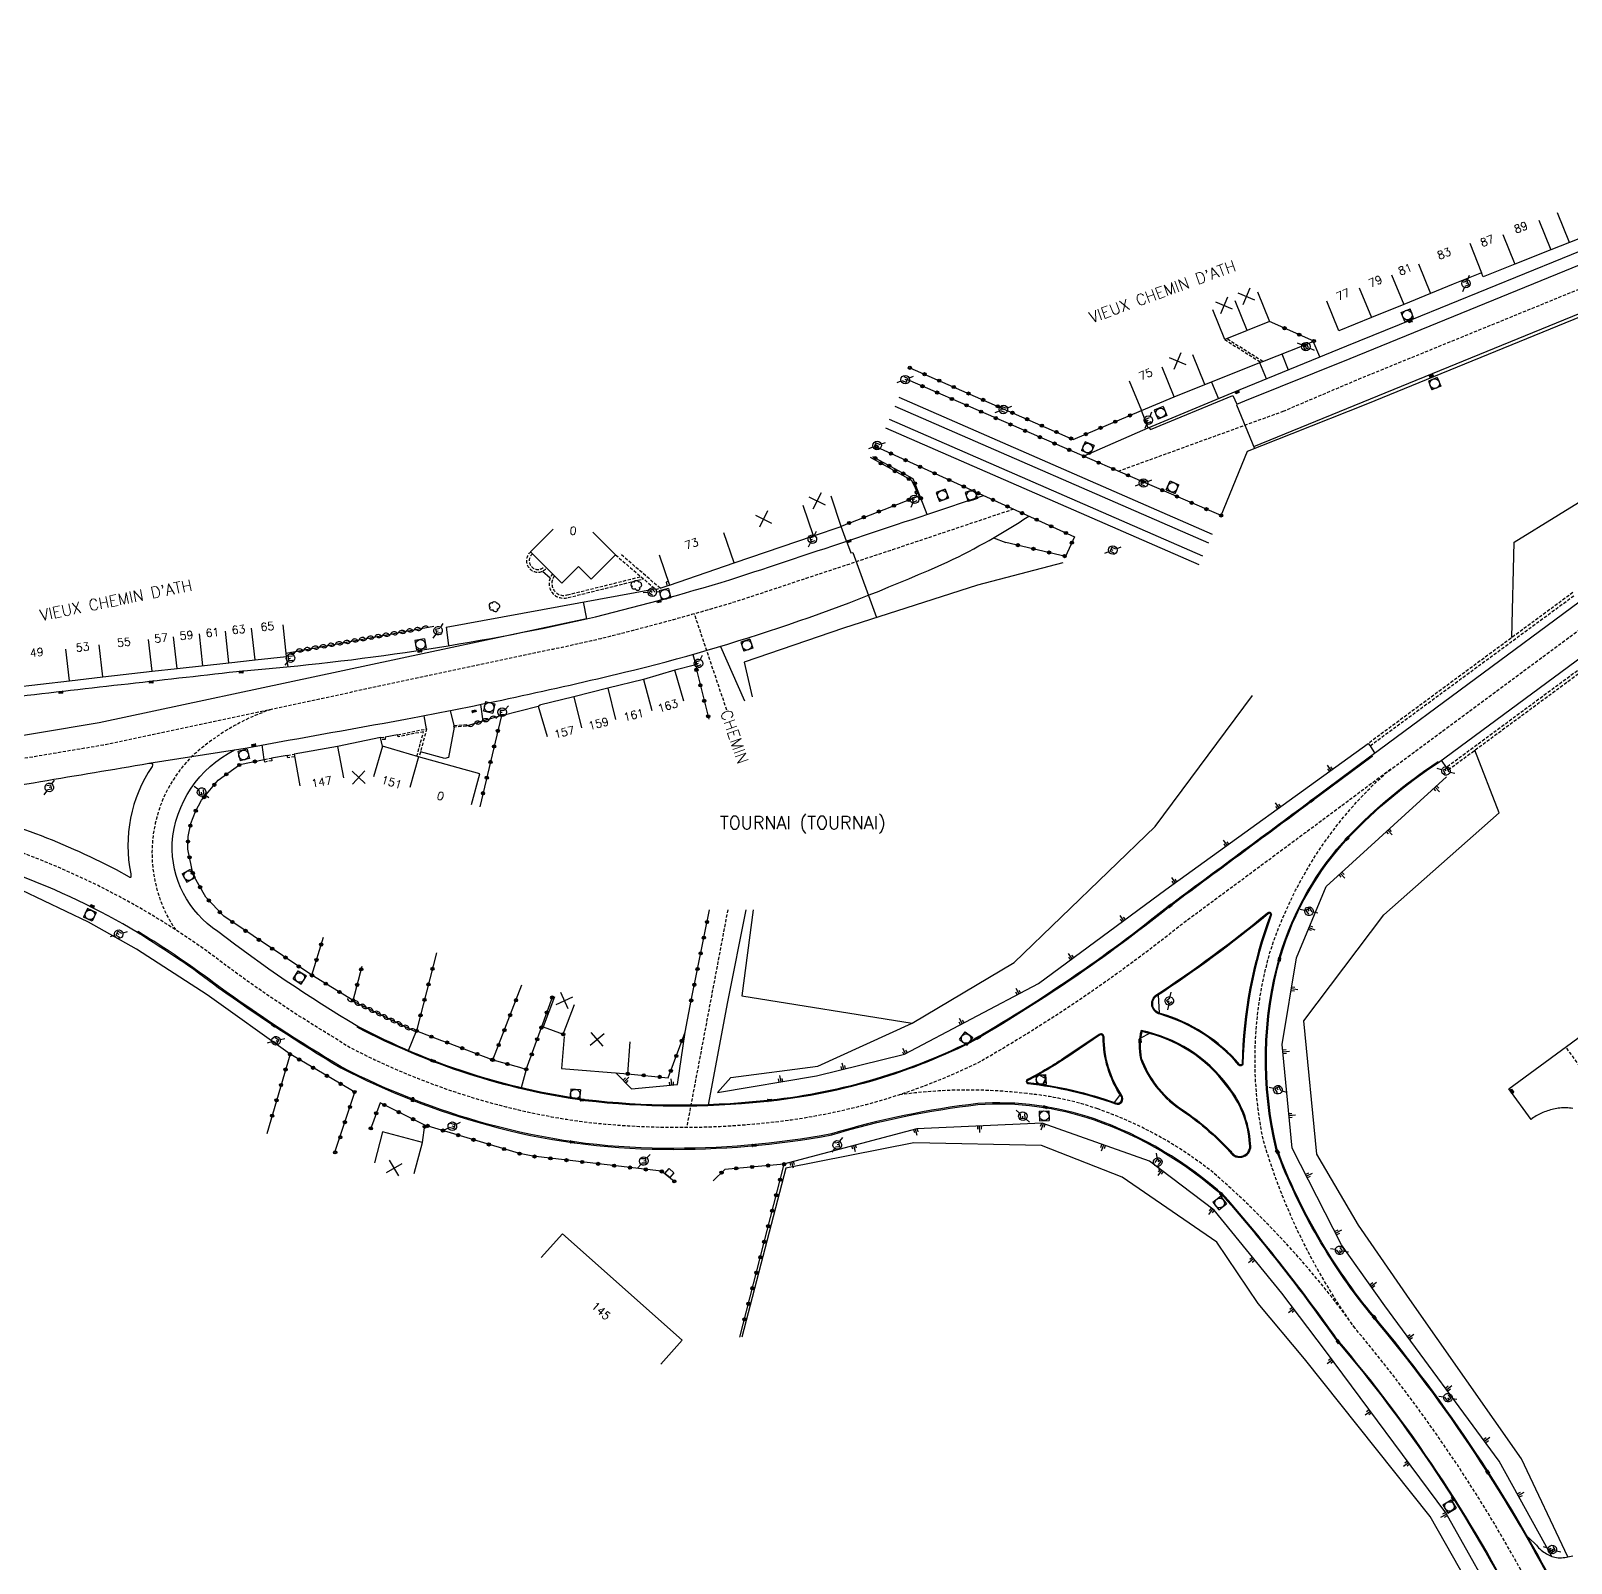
# Model space of a CAD drawing. Header units: millimetres. Extents: x 82000 to 83000, y 144000 to 145000.
# Drawn here: x 82353.6 to 82594.2, y 144397.9 to 144637.3 of the extents above; entities that cross this region are included whole.
import ezdxf
from ezdxf.enums import TextEntityAlignment as Align

# ---------------------------------------------------------------- set-up
doc = ezdxf.new("R2010")
doc.units = ezdxf.units.MM
doc.linetypes.add('DASHED', pattern=[0.75, 0.5, -0.25])
doc.layers.get('0').update_dxf_attribs({"linetype": 'CONTINUOUS'})
for name, color, linetype in [('W0001', 6, 'DASHED'), ('W0008', 7, 'CONTINUOUS'), ('W0100', 7, 'CONTINUOUS'), ('W0112', 1, 'DASHED'), ('W0211', 2, 'CONTINUOUS'), ('W0300', 7, 'CONTINUOUS'), ('W0310', 3, 'CONTINUOUS'), ('W0322', 7, 'CONTINUOUS'), ('W0330', 7, 'CONTINUOUS'), ('W0334', 7, 'CONTINUOUS'), ('W0400', 7, 'CONTINUOUS'), ('W0420', 7, 'CONTINUOUS'), ('W0471', 7, 'CONTINUOUS'), ('W0700', 7, 'CONTINUOUS'), ('W0980', 7, 'CONTINUOUS'), ('W0989', 7, 'CONTINUOUS'), ('W0991', 7, 'CONTINUOUS'), ('W1102', 7, 'CONTINUOUS')]:
    doc.layers.add(name, color=color, linetype=linetype)
doc.styles.get("Standard").update_dxf_attribs({"font": 'romans.shx', "width": 0.85})

# ---------------------------------------------------------------- blocks, each defined once
blk = doc.blocks.new('T400')
for p, q in [((-0.15, 0.3), (0.15, 0.3)), ((-0.15, -0.25), (-0.15, 0.3)), ((-0.15, 0.15), (0.15, 0.15)), ((-0.15, 0), (0.15, 0)), ((0.15, 0.3), (0.15, -0.25)), ((-0.15, -0.15), (0.15, -0.15)), ((-0.15, -0.25), (-0.15, -0.3)), ((-0.15, -0.3), (0.15, -0.3)), ((0.15, -0.3), (0.15, -0.25))]:
    blk.add_line(p, q)
blk = doc.blocks.new('T420')
for p, q in [((0.75, 0.75), (-0.75, 0.75)), ((-0.75, 0.75), (-0.75, -0.75)), ((0.75, 0.75), (0.75, -0.75)), ((0.75, -0.75), (-0.75, -0.75))]:
    blk.add_line(p, q)
blk.add_ellipse((0, 0), major_axis=(-0.53, 0.53), ratio=1, start_param=3.926991, end_param=10.210176)
blk = doc.blocks.new('T471')
for p, q in [((-0.333334, 0.333334), (-0.333334, -0.333334)), ((-0.333334, 0.333334), (0.333334, 0.333334)), ((-0.333334, 0), (0, 0)), ((0.500001, 0.500001), (1.000002, 1.000002)), ((-0.500001, -0.500001), (-1.000002, -1.000002)), ((-0.333334, -0.333334), (0.333334, -0.333334))]:
    blk.add_line(p, q)
blk.add_ellipse((0, 0), major_axis=(0.471405, 0.471405), ratio=1, start_param=5.4977871438, end_param=11.780972451)
blk = doc.blocks.new('T300')
for p, q in [((-0.8, 0.51), (-0.86, 0.34)), ((-0.86, 0.34), (-0.86, 0.17)), ((-0.86, 0.17), (-0.74, 0.06)), ((-0.69, 0.63), (-0.8, 0.51)), ((-0.8, -0.06), (-0.74, 0.06)), ((-0.74, 0.06), (-0.69, 0.11)), ((-0.57, 0.69), (-0.69, 0.63)), ((-0.46, 0.69), (-0.57, 0.69)), ((-0.29, 0.63), (-0.46, 0.69)), ((-0.29, 0.63), (-0.17, 0.74)), ((-0.23, 0.57), (-0.29, 0.63)), ((-0.17, 0.74), (-0.06, 0.8)), ((-0.06, 0.8), (0.06, 0.8)), ((0.06, 0.8), (0.23, 0.74)), ((0.23, 0.74), (0.34, 0.63)), ((0.34, 0.63), (0.4, 0.51)), ((0.46, 0.46), (0.34, 0.46)), ((0.4, 0.51), (0.4, 0.46)), ((0.57, 0.4), (0.46, 0.46)), ((0.57, 0.4), (0.69, 0.29)), ((0.69, 0.29), (0.74, 0.17)), ((0.74, 0.06), (0.69, -0.17)), ((0.74, 0.17), (0.74, 0.06)), ((-0.8, -0.17), (-0.8, -0.06)), ((-0.8, -0.23), (-0.8, -0.17)), ((-0.74, -0.34), (-0.8, -0.23)), ((-0.69, -0.4), (-0.74, -0.34)), ((-0.51, -0.46), (-0.69, -0.4)), ((-0.4, -0.46), (-0.51, -0.46)), ((-0.4, -0.46), (-0.34, -0.46)), ((-0.34, -0.46), (-0.34, -0.4)), ((-0.34, -0.51), (-0.34, -0.46)), ((-0.29, -0.63), (-0.34, -0.51)), ((-0.17, -0.74), (-0.29, -0.63)), ((-0.06, -0.8), (-0.17, -0.74)), ((0.06, -0.8), (-0.06, -0.8)), ((0.17, -0.74), (0.06, -0.8)), ((0.23, -0.69), (0.17, -0.74)), ((0.29, -0.46), (0.23, -0.46)), ((0.29, -0.63), (0.23, -0.69)), ((0.46, -0.4), (0.29, -0.46)), ((0.34, -0.51), (0.29, -0.63)), ((0.34, -0.51), (0.34, -0.46)), ((0.57, -0.34), (0.46, -0.4)), ((0.63, -0.29), (0.57, -0.34)), ((0.69, -0.17), (0.63, -0.29))]:
    blk.add_line(p, q)
blk = doc.blocks.new('t310o')
at = {"color": 0, "linetype": 'Continuous'}
for centre, start, end in [((-0.5, 0.38), 216.8699, 323.1304), ((0.5, -0.37), 36.8699, 143.1303)]:
    blk.add_arc(centre, 0.625, start, end, dxfattribs=at)
blk = doc.blocks.new('t322o')
at = {"color": 0, "linetype": 'Continuous'}
for radius in [0.25, 0.15]:
    blk.add_circle((0, 0), radius, dxfattribs=at)
blk = doc.blocks.new('t991o')
at = {"color": 0, "linetype": 'Continuous'}
for p, q in [((-1, 1), (1, -1)), ((-1, -1), (1, 1))]:
    blk.add_line(p, q, dxfattribs=at)
blk = doc.blocks.new('t112o')
at = {"color": 0, "linetype": 'Continuous'}
for p, q in [((-0.5, 0.5), (0.5, 0.5)), ((-0.5, -0.5), (-0.5, 0.5)), ((0.5, 0.5), (0.5, -0.5)), ((0.5, -0.5), (-0.5, -0.5))]:
    blk.add_line(p, q, dxfattribs=at)
blk = doc.blocks.new('t211o')
at = {"color": 0, "linetype": 'Continuous'}
for p, q in [((-0.29, 0.5), (-0.29, 0)), ((0, 1), (0, 0)), ((0.29, 0.5), (0.29, 0))]:
    blk.add_line(p, q, dxfattribs=at)

msp = doc.modelspace()

# ---------------------------------------------------------------- linework, layer by layer
at = {"layer": 'W0001'}
for points in [[(82523.42, 144568.49), (82549.16, 144577.84), (82560.95, 144582.86), (82614.39, 144604.67), (82649.2, 144618.75, -0.028707), (82683.27, 144629.59, -0.030893), (82714.04, 144635.42, -0.027214), (82750.74, 144637.74), (82773.15, 144638.35, -0.003383), (82794.82, 144638.92, 0.03103), (82813.62, 144640.76, 0.02588), (82830.13, 144644.43, 0.020389), (82850.16, 144651.54), (82852.09, 144652.38), (82869.28, 144660.69), (82882.64, 144667.06), (82887.94, 144669.72, 0.020981), (82915.41, 144685.32, 0.02874), (82935.09, 144698.82, -0.007333), (82948.45, 144708.93), (82971.43, 144726.34, 0.016043), (82995.98, 144745.57, 0.011513), (83000, 144749.1)], [(82560.42, 144434.63, 0.057864), (82538.25, 144458.94, 0.084219), (82520.22, 144468.89, 0.059327), (82509.16, 144471.28, 0.06619), (82489.16, 144471.06, 0.06619)]]:
    msp.add_lwpolyline(points, format="xyb", dxfattribs=at)
at = {"layer": 'W0001', "flags": 128}
for points in [[(82560.42, 144434.63, -0.084539), (82546.11, 144463.88, -0.122287), (82547.11, 144493.3, -0.133339), (82565.18, 144521.31), (82601.28, 144548.05), (82627.16, 144567.16), (82651.11, 144584.88), (82674.37, 144602.04), (82697.64, 144619.3, -0.074024), (82732.11, 144637.06)], [(82507.07, 144562.55, -0.001603), (82463.83, 144548.15, -0.013563), (82441.16, 144541.97, -0.004898), (82433.69, 144540.37), (82364.92, 144525.7), (82325.31, 144519.07, -0.000613), (82294.4, 144513.67), (82244.86, 144505.58, -0.003362), (82207.56, 144499.81, -0.008159), (82172.74, 144495.4, -0.017566), (82137.54, 144492.77, 0.018351), (82096.92, 144489.91, 0.034875), (82074.36, 144486.35, 0.002438), (82033.6, 144472.99, 0.000111), (82000, 144461.78, 0.110793)], [(82391.1, 144531.29, 0.103624), (82378.69, 144523.91, 0.357758), (82376.14, 144496.89, 0.357758)], [(82565.97, 144521.93), (82555.39, 144514.03, -0.000043), (82533.33, 144497.7, -0.039101), (82501.82, 144476.24, -0.033942), (82489.16, 144471.06, -0.05311), (82468.4, 144466.66, -0.055109), (82439.69, 144466.85, -0.086878), (82402.98, 144478.69), (82400.82, 144480.09, -0.028702), (82381.74, 144493.04, 0.068047), (82352.41, 144508.81, 0.100228), (82312.23, 144515.65, 0.028086), (82294.4, 144513.67, 0.028086)], [(82529.12, 144185.4, -0.01344), (82536.98, 144202.88), (82580.48, 144325.95), (82586.7, 144346.24, -0.001889), (82586.73, 144346.32, 0.001199), (82591.62, 144362.65, 0.134999), (82589.59, 144390.7, 0.05641), (82560.72, 144434.25, -0.001283), (82560.42, 144434.63, -0.048275)]]:
    msp.add_lwpolyline(points, format="xyb", dxfattribs=at)
for points in [[(82462.27, 144531.18), (82457.21, 144546.21)], [(82462.42, 144500), (82455.99, 144465.96)], [(82593.42, 144478.38), (82634.55, 144421.71)]]:
    msp.add_lwpolyline(points, dxfattribs=at)
at = {"layer": 'W0008'}
for points in [[(82517.99, 144570.84), (82528.08, 144575.26), (82542.47, 144581.22), (82559.14, 144588.08), (82569.27, 144592.16), (82610.48, 144608.96, -0.000649), (82666.74, 144631.93), (82679.08, 144637, -0.070105), (82683.49, 144638.59)], [(82592.63, 144392.01, 0.05663), (82563.26, 144436.37, -0.083572), (82548.1, 144462.49, -0.129845), (82548.67, 144492.85, -0.115874), (82559.37, 144511.47, -0.057467), (82573.37, 144523.12), (82573.45, 144523), (82606.06, 144547.1), (82605.86, 144547.36), (82629.11, 144564.53), (82653.05, 144582.25), (82676.31, 144599.41), (82699.59, 144616.67, -0.048085), (82720.53, 144627.33, -0.038377), (82735.73, 144631.84, -0.021014), (82748.29, 144633.99)], [(82293.44, 144519.22, 0.00101), (82344.31, 144528.16), (82350.76, 144533.24, -0.000754), (82386.82, 144537.33, 0.035106), (82440.35, 144545.41, 0.013517), (82462.77, 144551.52, 0.001468), (82502.35, 144564.69)], [(82595.43, 144548.04), (82563.01, 144524.06), (82563.09, 144523.93), (82553.39, 144516.72, -0.000044), (82531.28, 144500.36, -0.039066), (82500.25, 144479.2, -0.090902), (82468.06, 144469.99, -0.055057), (82440.11, 144470.17, -0.086792), (82404.55, 144481.65), (82404.62, 144481.78, -0.030409), (82382.77, 144496.59, -0.262431), (82375.65, 144510.38, -0.265468), (82385.4, 144524.95, -0.00051), (82412.1, 144529.75, 0.012832), (82446.31, 144537.09, 0.046206), (82496.81, 144554.34, 0.035453), (82509.44, 144561.47)], [(82525.61, 144186.64), (82526.75, 144189.85), (82531.88, 144204.43), (82534.1, 144203.71), (82539.57, 144219.02, -0.000102), (82557.7, 144270.45, -0.000099), (82577.68, 144326.97, -0.069428), (82581.29, 144339.83, 0.001035), (82588.06, 144362.03, 0.148187), (82586.38, 144389.67, 0.058928), (82557.58, 144432.91, 0.025635), (82540.03, 144455.27, 0.09965), (82519.68, 144467.33, 0.100381), (82501.47, 144469.72, 0.043818), (82478.65, 144464.99, -0.048612), (82452.35, 144462.73, -0.065405), (82424.91, 144466.52, -0.052089), (82402.05, 144475.45, -0.021434), (82382.93, 144487.99, 0.026153), (82370.32, 144496.58), (82370.24, 144496.45, 0.044751), (82351.17, 144505.56, 0.100098), (82312.41, 144512.18, 0.027969), (82295.43, 144509.99, 0.027969)]]:
    msp.add_lwpolyline(points, format="xyb", dxfattribs=at)
for points in [[(82539.49, 144561.56), (82543.62, 144571.6), (82550.58, 144574.37), (82562.4, 144579.06), (82572.7, 144583.27), (82615.14, 144600.59)], [(82493.58, 144561.74), (82492.59, 144564.26)], [(82461.28, 144541.13), (82465.05, 144532.63)], [(82465.23, 144500), (82462.36, 144485.61), (82459.36, 144469.54)]]:
    msp.add_lwpolyline(points, dxfattribs=at)
for points in [[(82542.9, 144475.86, -0.566563), (82542.24, 144475.73, 0.146755), (82529.94, 144483.67, -0.628062), (82529.3, 144486.65, 0.026275), (82546.75, 144499.51, -0.807995), (82547.31, 144499.15, 0.083227), (82542.9, 144475.86)], [(82526.97, 144481.14, 0.108526), (82526.88, 144476.76, 0.155215), (82532.92, 144468.96, -0.05883), (82540.86, 144462.2, 0.856677), (82544.08, 144463.45, 0.157274), (82540.52, 144472.52, 0.18619), (82526.97, 144481.14)], [(82509.31, 144472.87, -0.057455), (82522.96, 144469.68, 0.742074), (82523.98, 144470.99, -0.14838), (82521.2, 144480.13, 0.582757), (82520.43, 144480.52), (82515.3, 144477.06, -0.027918), (82509.25, 144473.49, 0.782832)]]:
    msp.add_lwpolyline(points, format="xyb", close=True, dxfattribs=at)
at = {"layer": 'W0008', "flags": 128}
for points in [[(82594.41, 144468.94), (82594.16, 144468.99), (82593.91, 144469.03), (82593.65, 144469.06), (82593.4, 144469.07), (82593.14, 144469.08), (82592.89, 144469.07), (82592.64, 144469.06), (82592.39, 144469.03), (82592.15, 144469), (82591.9, 144468.96), (82591.65, 144468.91), (82591.41, 144468.85), (82591.17, 144468.79), (82590.93, 144468.72), (82590.69, 144468.65), (82590.45, 144468.58), (82590.21, 144468.5), (82589.98, 144468.42), (82589.75, 144468.33), (82589.53, 144468.24), (82589.31, 144468.14), (82589.1, 144468.03), (82588.89, 144467.92), (82588.68, 144467.8), (82588.48, 144467.67), (82588.28, 144467.54), (82588.08, 144467.4), (82587.89, 144467.26), (82584.42, 144472.05), (82593.42, 144478.65), (82602.11, 144485.05)], [(82586.96, 144402.41), (82588.56, 144400.98), (82588.72, 144400.76), (82588.89, 144400.56), (82589.07, 144400.36), (82589.26, 144400.17), (82589.47, 144400), (82589.68, 144399.83), (82589.88, 144399.69), (82590.08, 144399.55), (82590.29, 144399.42), (82590.5, 144399.3), (82590.71, 144399.19), (82590.93, 144399.09), (82591.16, 144399), (82591.39, 144398.93), (82591.63, 144398.87), (82591.89, 144398.82), (82592.14, 144398.8), (82592.4, 144398.79), (82592.65, 144398.79), (82592.9, 144398.81), (82593.16, 144398.84), (82593.41, 144398.88), (82593.66, 144398.92), (82593.91, 144398.97), (82594.15, 144399.02), (82594.4, 144399.08)]]:
    msp.add_lwpolyline(points, dxfattribs=at)
at = {"layer": 'W0100'}
for points in [[(82610.26, 144617.03), (82612.14, 144612.4), (82606.86, 144610.25), (82601.94, 144608.25), (82602.21, 144607.48), (82593.9, 144604.19), (82592.01, 144608.82)], [(82589.11, 144607.68), (82590.97, 144603.04), (82585.37, 144600.82), (82580.42, 144598.83), (82580.17, 144599.46), (82575.72, 144597.68), (82572.19, 144596.24), (82568, 144594.54), (82562.96, 144592.5), (82557.87, 144590.39), (82556.01, 144595.03)], [(82545.15, 144596.48), (82547.02, 144591.84), (82540.06, 144589.04), (82538.19, 144593.68)], [(82525.14, 144582.57), (82527.07, 144577.96), (82532.15, 144580.09), (82536.94, 144582.01), (82535.07, 144586.65)], [(82451.71, 144555.43), (82453.33, 144550.7), (82463.44, 144554.15), (82475.79, 144558.37), (82480.13, 144559.83), (82478.55, 144564.57)], [(82435.17, 144559.41), (82431.63, 144555.88), (82436.51, 144550.98), (82439.11, 144553.58), (82441.08, 144551.6), (82444.9, 144555.41), (82441.37, 144558.95)], [(82343.6, 144538.9), (82344.21, 144533.93), (82350.52, 144534.7), (82359.63, 144535.75), (82364.83, 144536.37), (82372.51, 144537.23), (82376.4, 144537.66), (82384.5, 144538.55), (82388.59, 144539), (82393.5, 144539.52), (82392.98, 144544.49)], [(82455.58, 144532.59), (82454.17, 144537.39), (82449.25, 144535.94), (82443.7, 144534.58), (82438.37, 144533.25), (82433.02, 144531.93), (82433.04, 144531.83), (82432.83, 144531.78), (82434.22, 144527.07)], [(82422.39, 144516.42), (82423.72, 144521.24), (82414.12, 144523.88), (82408.48, 144525.54), (82408.18, 144526.88), (82401.48, 144525.48), (82394.71, 144524.29), (82395.57, 144519.37)], [(82435.37, 144486.38), (82433.61, 144481.7), (82436.72, 144480.54), (82438.48, 144485.22)], [(82436.86, 144480.18), (82436.46, 144475.19), (82446.8, 144474.38), (82447.19, 144479.36)], [(82413.43, 144458.82), (82414.73, 144463.64), (82408.52, 144465.31), (82407.22, 144460.48)], [(82451.98, 144429.01), (82455.3, 144432.75), (82436.6, 144449.39), (82433.28, 144445.66)]]:
    msp.add_lwpolyline(points, dxfattribs=at)
at = {"layer": 'W0112'}
for points in [[(82540.06, 144589.04), (82545.69, 144585.5), (82545.98, 144585.63), (82540.35, 144589.17)], [(82444.9, 144555.41), (82451.17, 144550.02), (82451.88, 144550.2), (82445.61, 144555.59)], [(82453.13, 144551.26), (82452.78, 144551.16), (82452.94, 144550.59), (82453.33, 144550.7)], [(82594.43, 144549.53), (82562.46, 144525.95), (82562.76, 144525.61), (82594.7, 144549.13)], [(82606.6, 144545.78), (82574.7, 144522.22), (82574.96, 144521.85), (82606.86, 144545.41)], [(82408.18, 144526.88), (82408.9, 144526.94), (82408.93, 144526.6), (82408.25, 144526.54)], [(82413.86, 144523.95), (82414.9, 144527.79), (82410.93, 144527), (82410.86, 144527.33), (82415.38, 144528.24), (82414.2, 144523.86)], [(82394.78, 144523.89), (82393.7, 144523.7), (82393.62, 144524.1), (82394.71, 144524.29)]]:
    msp.add_lwpolyline(points, dxfattribs=at)
for points in [[(82431.63, 144555.88, 1.096181), (82434.14, 144553.35, 1.096181)], [(82431.93, 144555.57, 1.128694), (82433.84, 144553.66, 1.128694)], [(82435.06, 144552.44, 0.745026), (82437.47, 144548.74), (82449.25, 144551.67)], [(82435.39, 144552.16, 0.7469), (82437.35, 144549.16), (82448.85, 144552.01)]]:
    msp.add_lwpolyline(points, format="xyb", dxfattribs=at)
for points in [[(82421.57, 144528.66), (82419.64, 144528.53), (82419.67, 144528.79), (82421.61, 144528.92)], [(82391.21, 144523.27), (82390.09, 144523.05), (82390.02, 144523.45), (82391.14, 144523.68)]]:
    msp.add_lwpolyline(points, close=True, dxfattribs=at)
at = {"layer": 'W0211'}
for points in [[(82584.9, 144542.5), (82585.24, 144557.38), (82612.96, 144574.46), (82691.65, 144621.85)], [(82460.83, 144471.45), (82476.3, 144474.07), (82490.03, 144477.43), (82510.98, 144488.5), (82530.87, 144503.16), (82562.46, 144525.95)], [(82591.15, 144399), (82582.93, 144413.89), (82565.08, 144438.14), (82558.3, 144447.68), (82550.56, 144462.74), (82549.04, 144478.95), (82551.28, 144492.48), (82555.9, 144503.64), (82574.69, 144520.76)], [(82444.93, 144474.52), (82447.4, 144472.02), (82454.58, 144472.7), (82455.75, 144480.89)], [(82460.83, 144471.45), (82462.9, 144473.79), (82476.5, 144475.57), (82491.22, 144482.28)], [(82580.16, 144350.25), (82585.6, 144363.79), (82586.72, 144378.4), (82584.01, 144389.05), (82574.59, 144405.8), (82555.79, 144431.12), (82548.95, 144440.12), (82538.38, 144453.07), (82528.31, 144460.73), (82511.52, 144466.67), (82491.97, 144465.77), (82471.11, 144460.24)]]:
    msp.add_lwpolyline(points, dxfattribs=at)
at = {"layer": 'W0310'}
for points in [[(82393.44, 144540.08), (82416.53, 144544.29)], [(82427.09, 144530.35), (82421.57, 144528.66)], [(82403.9, 144485.71), (82413.37, 144481.08)]]:
    msp.add_lwpolyline(points, dxfattribs=at)
at = {"layer": 'W0322'}
for points in [[(82553.97, 144588.81), (82547.02, 144591.84)], [(82552.47, 144588.18), (82553.97, 144588.81)], [(82490.86, 144584.64), (82516.38, 144573.44), (82527.07, 144577.96)], [(82539.49, 144561.56), (82527.23, 144566.83), (82490.57, 144582.73)], [(82485.64, 144572.28), (82516.6, 144558.22), (82515.19, 144555.18), (82505.88, 144557.37)], [(82481.36, 144560.39), (82492.32, 144564.63), (82492.32, 144564.63), (82491.15, 144567.02), (82484.72, 144570.63)], [(82492.59, 144564.26), (82491.38, 144567.29), (82485.06, 144570.74)], [(82457.53, 144537.47), (82459.48, 144529.74)], [(82427.09, 144530.35), (82423.7, 144516.06)], [(82403.91, 144485.84), (82397.46, 144489.76), (82383.7, 144498.98), (82380.89, 144501.95), (82378.91, 144505.45), (82378.1, 144509.46), (82378.14, 144511.43), (82378.55, 144513.46), (82379.27, 144515.36), (82380.24, 144517.13), (82382.83, 144520.24), (82386.22, 144522.66), (82390.02, 144523.45)], [(82456.72, 144485.83), (82459.58, 144500)], [(82397.46, 144489.76), (82399.26, 144495.72)], [(82416.95, 144493.29), (82413.82, 144481.08), (82417.73, 144479.55)], [(82403.91, 144485.84), (82405.3, 144491.18)], [(82425.74, 144476.53), (82430.27, 144488.29)], [(82433.32, 144481.59), (82435.08, 144486.49)], [(82430.96, 144475.06), (82433.32, 144481.59)], [(82446.8, 144474.38), (82453.14, 144473.75), (82455.75, 144480.89)], [(82418.6, 144479.26), (82425.74, 144476.53), (82429.9, 144475.39)], [(82436.72, 144480.54), (82436.99, 144480.43)], [(82401.06, 144462.14), (82404.18, 144471.51), (82394.05, 144477.43), (82390.42, 144465)], [(82429.9, 144461.9), (82415.13, 144466.36), (82408.12, 144469.84), (82406.55, 144465.55)], [(82414.73, 144463.64), (82415.13, 144466.36)], [(82454.07, 144457.57), (82452.07, 144459.15), (82431.96, 144461.5)], [(82464.3, 144433.22), (82471.22, 144460.25), (82461.99, 144459.45), (82460.13, 144457.67)]]:
    msp.add_lwpolyline(points, dxfattribs=at)
at = {"layer": 'W0330'}
for points in [[(82514.76, 144554.17), (82501.42, 144550.7), (82480.49, 144543.99), (82464.97, 144538.68), (82466.24, 144533.25)], [(82466.4, 144500), (82464.62, 144486.53), (82491.22, 144482.28), (82507.18, 144491.75), (82529.17, 144512.99), (82544.36, 144533.45)], [(82593.62, 144398.91), (82586.42, 144414.22), (82568.96, 144439.14), (82560.94, 144450.71), (82554.45, 144461.81), (82552.41, 144482.66), (82564.88, 144499.21), (82582.91, 144515.12), (82579.13, 144524.94)], [(82394.05, 144477.43), (82381.12, 144486.73), (82370.06, 144493.83), (82362.55, 144498.03), (82352.11, 144503.05), (82334.86, 144508.02), (82319.42, 144509.81), (82314.92, 144509.32), (82315.69, 144501.31)], [(82520.37, 144358.83), (82549.93, 144355.35), (82580.16, 144350.25), (82584.2, 144364.02), (82584.66, 144378.46), (82581.53, 144388.73), (82572.14, 144405.22), (82552.53, 144429.85), (82545.29, 144438.49), (82538.81, 144448.1), (82524.01, 144458.21), (82511.42, 144463.17), (82491.47, 144463.6), (82471.51, 144459.63)], [(82471.51, 144459.63), (82464.64, 144433.24)]]:
    msp.add_lwpolyline(points, dxfattribs=at)
at = {"layer": 'W0334'}
for p, q in [((82481.36, 144560.39), (82480.13, 144559.83)), ((82451.88, 144550.2), (82452.94, 144550.59)), ((82427.09, 144530.35), (82432.83, 144531.78)), ((82371.99, 144522.87), (82385.4, 144524.95))]:
    msp.add_line(p, q, dxfattribs=at)
at = {"layer": 'W0334', "flags": 128}
msp.add_lwpolyline([(82541.96, 144578.94), (82543.2, 144579.45), (82559.63, 144586.1), (82613.07, 144607.91), (82647.92, 144622.01, -0.028736), (82682.41, 144632.98, -0.030909), (82713.62, 144638.89, -0.027201), (82750.67, 144641.24), (82773.04, 144641.85, -0.003377), (82794.72, 144642.42, 0.030962), (82813.05, 144644.21, 0.025777), (82829.14, 144647.79, 0.020293), (82848.82, 144654.77), (82850.64, 144655.56), (82867.77, 144663.84), (82881.11, 144670.21), (82886.36, 144672.84, 0.020987), (82913.58, 144688.31, 0.028764), (82932.94, 144701.59, -0.007318), (82946.36, 144711.73), (82969.34, 144729.14, 0.016057), (82993.73, 144748.25, 0.015626), (82998.99, 144752.94), (83000, 144753.9, 0.022999)], format="xyb", dxfattribs=at)
at = {"layer": 'W0334'}
for points in [[(82544.59, 144572.32), (82572.51, 144583.74), (82614.95, 144601.06), (82642.16, 144612.18, -0.024519), (82670, 144622.16, -0.009531), (82684.52, 144626.27), (82693.87, 144628.44, -0.006337)], [(82440.35, 144545.41), (82364.26, 144529.18), (82324.71, 144522.56, -0.000613), (82282.69, 144516.07)], [(82563.01, 144524.06), (82562.89, 144523.97), (82553.3, 144516.84, -0.000044), (82531.19, 144500.48, -0.039064), (82500.17, 144479.33, -0.09089), (82468.04, 144470.14, -0.055053), (82440.13, 144470.32, -0.086788), (82404.62, 144481.78, -0.086788)], [(82596.94, 144334.19), (82596.97, 144334.33, -0.000012), (82596.95, 144334.33, -0.193298), (82591.23, 144337.28, -0.257441), (82590.01, 144345.24, 0.001217), (82594.97, 144361.82, 0.136768), (82592.76, 144392.07, 0.05664), (82563.37, 144436.46, -0.083546), (82548.25, 144462.53, -0.129802), (82548.81, 144492.8, -0.115864), (82559.48, 144511.36, -0.057464), (82573.45, 144523, -0.057464)], [(82370.24, 144496.45, -0.026157), (82382.84, 144487.87, 0.02144), (82401.98, 144475.32, 0.052099), (82424.87, 144466.38, 0.065405), (82452.35, 144462.58, 0.048627), (82478.69, 144464.84, -0.043827), (82501.49, 144469.57, -0.100359), (82519.63, 144467.19, -0.09961), (82539.92, 144455.17, -0.025633), (82557.46, 144432.82, -0.058926), (82586.24, 144389.61, -0.148116), (82587.92, 144362.07, -0.001035), (82581.15, 144339.88, 0.059958), (82577.81, 144328.79), (82577.76, 144328.8, 0.009275), (82577.48, 144327.02, 0.000099), (82557.51, 144270.51, 0.000102), (82539.39, 144219.09), (82533.97, 144203.96), (82531.94, 144204.62)]]:
    msp.add_lwpolyline(points, format="xyb", dxfattribs=at)
for points in [[(82593.9, 144604.19), (82590.97, 144603.04)], [(82545.98, 144585.63), (82552.47, 144588.18)], [(82548.97, 144586.81), (82549.95, 144584.3)], [(82554.9, 144586.33), (82553.87, 144588.77)], [(82536.94, 144582.01), (82545.69, 144585.5)], [(82546.55, 144582.9), (82545.51, 144585.43)], [(82537.99, 144582.4), (82539.07, 144579.81)], [(82528.18, 144575.32), (82528.47, 144575.01), (82541.32, 144580.32), (82541.96, 144578.94), (82541.9, 144578.86), (82544.71, 144572.03)], [(82528.08, 144575.26), (82527.07, 144577.96)], [(82480.97, 144557.55), (82480.13, 144559.83)], [(82503.94, 144558.07), (82505.88, 144557.37)], [(82480.97, 144557.55), (82481.65, 144555.75), (82481.95, 144555.81), (82485.63, 144545.64)], [(82433.5, 144552.87), (82434.68, 144551.81)], [(82418.46, 144544.15), (82451.07, 144550.11)], [(82439.83, 144548.06), (82440.35, 144545.41)], [(82418.46, 144544.15), (82418.79, 144541.26)], [(82393.74, 144537.95), (82393.5, 144539.52)], [(82456.97, 144539.88), (82457.43, 144538.25), (82454.17, 144537.39)], [(82423.81, 144532.06), (82424.19, 144529.47)], [(82415.38, 144528.24), (82414.98, 144530.3)], [(82419.67, 144528.79), (82419.09, 144531.11)], [(82410.86, 144527.33), (82408.9, 144526.94)], [(82419.68, 144528.53), (82418.81, 144523.76), (82418.25, 144523.6), (82414.41, 144524.64)], [(82390.02, 144523.45), (82389.68, 144525.73)], [(82393.62, 144524.1), (82391.14, 144523.68)], [(82562.76, 144525.61), (82563.47, 144524.4)], [(82574.7, 144522.22), (82573.9, 144523.33)], [(82455.75, 144480.89), (82456.72, 144485.83)], [(82529.64, 144486.7), (82529.81, 144483.86)], [(82412.55, 144478), (82413.82, 144481.08)], [(82417.73, 144479.55), (82418.6, 144479.26)], [(82528.31, 144480.67), (82526.91, 144479.94)], [(82429.9, 144475.39), (82430.96, 144475.06), (82430.13, 144472.2)], [(82510.98, 144474.25), (82512.03, 144473.62), (82511.58, 144472.72)], [(82523.69, 144471.15), (82522.77, 144469.9)], [(82431.96, 144461.5), (82429.9, 144461.9)]]:
    msp.add_lwpolyline(points, dxfattribs=at)
for points in [[(82369.18, 144505.19, -0.85711), (82368.97, 144505.07), (82366.93, 144506.21, 0.062869), (82339.44, 144516.39), (82338.23, 144516.66, -0.730531), (82338.11, 144517.2, 0.001173), (82371.99, 144522.87, -0.255579), (82372.56, 144522.78, -0.160044), (82372.51, 144522.36, 0.201359), (82369.16, 144505.6), (82369.18, 144505.19)], [(82542.75, 144475.89, -0.534931), (82542.35, 144475.83, 0.146765), (82529.98, 144483.81, -0.627495), (82529.38, 144486.53, 0.026278), (82546.85, 144499.4, -0.823083), (82547.17, 144499.2, 0.083131)], [(82527.08, 144480.96, 0.10459), (82527.02, 144476.81, 0.15501), (82533, 144469.08, -0.058921), (82540.98, 144462.29, 0.864264), (82543.93, 144463.43, 0.157526), (82540.4, 144472.43, 0.184537)], [(82509.33, 144473.02, -0.057444), (82523.01, 144469.82, 0.743064), (82523.85, 144470.9, -0.148343), (82521.05, 144480.13, 0.579227), (82520.51, 144480.4), (82515.39, 144476.94, -0.027966), (82509.31, 144473.35, 0.799087)]]:
    msp.add_lwpolyline(points, format="xyb", close=True, dxfattribs=at)
at = {"layer": 'W0700'}
for points in [[(82489.12, 144580.02), (82538.09, 144558.67)], [(82488.52, 144578.65), (82537.49, 144557.3)], [(82487.05, 144575.27), (82536.02, 144553.92)], [(82487.63, 144576.6), (82536.6, 144555.25)]]:
    msp.add_lwpolyline(points, dxfattribs=at)
at = {"layer": 'W1102'}
for p, q in [((82543.54, 144590.44), (82541.67, 144595.08)), ((82532.15, 144580.09), (82530.25, 144584.71)), ((82475.79, 144558.37), (82474.18, 144563.11)), ((82463.44, 144554.15), (82461.82, 144558.88)), ((82384.5, 144538.55), (82383.96, 144543.52)), ((82388.59, 144539), (82388.05, 144543.97)), ((82364.83, 144536.37), (82364.25, 144541.34)), ((82372.51, 144537.23), (82371.96, 144542.2)), ((82376.4, 144537.66), (82375.86, 144542.63)), ((82380.45, 144538.1), (82379.91, 144543.07)), ((82359.63, 144535.75), (82359.05, 144540.71)), ((82443.7, 144534.58), (82444.9, 144529.73)), ((82449.25, 144535.94), (82450.56, 144531.11)), ((82438.37, 144533.25), (82439.58, 144528.4)), ((82401.48, 144525.48), (82402.42, 144520.57)), ((82408.48, 144525.54), (82407.11, 144520.73)), ((82414.12, 144523.88), (82412.76, 144519.07))]:
    msp.add_line(p, q, dxfattribs=at)
for points in [[(82578.31, 144604.1), (82580.17, 144599.46)], [(82583.51, 144605.46), (82585.37, 144600.82)], [(82566.12, 144599.17), (82568, 144594.54)], [(82570.3, 144600.87), (82572.19, 144596.24)], [(82561.05, 144597.12), (82562.96, 144592.5)]]:
    msp.add_lwpolyline(points, dxfattribs=at)

# ---------------------------------------------------------------- block references
at = {"layer": 'W0112', "rotation": 138.331683202095}
msp.add_blockref('t112o', (82453.31, 144458.86), dxfattribs=at)
at = {"layer": 'W0211'}
for p, rotation in [((82556.63, 144521.75), 35.80123790033471), ((82572.92, 144519.14), 222.334241067331), ((82548.52, 144515.9), 35.80123790033471), ((82565.52, 144512.41), 222.334241067331), ((82540.41, 144510.05), 35.80123790033471), ((82532.3, 144504.2), 35.80123790033471), ((82558.13, 144505.67), 222.334241067331), ((82524.24, 144498.28), 36.4011516881442), ((82553.23, 144497.19), 247.513278787087), ((82516.19, 144492.34), 36.4011516881442), ((82507.87, 144486.85), 27.84036121861841), ((82550.48, 144487.64), 260.603410083325), ((82499.02, 144482.18), 27.84036121861841), ((82490.18, 144477.51), 27.84036121861841), ((82480.48, 144475.09), 13.7704298713519), ((82549.15, 144477.77), 275.353306396844), ((82446.28, 144473.16), 314.717812945403), ((82453.63, 144472.61), 5.37864332914705), ((82470.69, 144473.12), 9.595872265725127), ((82511.73, 144466.59), 160.538998786914), ((82550.08, 144467.81), 275.353306396844), ((82491.77, 144465.71), 194.828198047132), ((82501.75, 144466.22), 182.632051601189), ((82482.1, 144463.15), 194.828198047132), ((82521.15, 144463.26), 160.538998786914), ((82472.43, 144460.59), 194.828198047132), ((82530.23, 144459.27), 142.717770159398), ((82552.8, 144458.37), 297.206896360417), ((82538.19, 144453.21), 142.717770159398), ((82557.38, 144449.48), 297.206896360417), ((82544.55, 144445.51), 129.209272215366), ((82562.92, 144441.18), 305.401977650009), ((82550.79, 144437.69), 127.266901897043), ((82568.8, 144433.09), 306.3558348998139), ((82556.83, 144429.72), 126.593070680767), ((82574.73, 144425.04), 306.3558348998139), ((82562.79, 144421.7), 126.593070680767), ((82580.65, 144416.98), 306.3558348998139), ((82568.75, 144413.67), 126.593070680767), ((82585.91, 144408.5), 298.912207445408), ((82574.69, 144405.62), 119.344048691256), ((82590.74, 144399.74), 298.912207445408)]:
    msp.add_blockref('t211o', p, dxfattribs=dict(at, rotation=rotation))
at = {"layer": 'W0300'}
for p, rotation in [((82448.22, 144550.63), 14.3128716635117), ((82426.04, 144547.32), 10.3686862241889)]:
    msp.add_blockref('T300', p, dxfattribs=dict(at, rotation=rotation))
at = {"layer": 'W0310'}
for p, rotation in [((82409.75, 144543.05), 10.31040485071629), ((82410.98, 144543.28), 10.31040485071629), ((82412.21, 144543.5), 10.31040485071629), ((82413.44, 144543.72), 10.31040485071629), ((82414.67, 144543.95), 10.31040485071629), ((82396.22, 144540.59), 10.31040485071629), ((82397.45, 144540.82), 10.31040485071629), ((82398.68, 144541.04), 10.31040485071629), ((82399.91, 144541.26), 10.31040485071629), ((82401.14, 144541.49), 10.31040485071629), ((82402.37, 144541.71), 10.31040485071629), ((82403.6, 144541.93), 10.31040485071629), ((82404.83, 144542.16), 10.31040485071629), ((82406.06, 144542.38), 10.31040485071629), ((82407.29, 144542.61), 10.31040485071629), ((82408.52, 144542.83), 10.31040485071629), ((82395, 144540.37), 10.31040485071629), ((82422.83, 144529.05), 197.301960446759), ((82424.02, 144529.42), 197.301960446759), ((82425.22, 144529.79), 197.301960446759), ((82403.9, 144485.71), 333.924177064925), ((82405.02, 144485.16), 333.924177064925), ((82406.14, 144484.61), 333.924177064925), ((82407.27, 144484.06), 333.924177064925), ((82408.39, 144483.51), 333.924177064925), ((82409.51, 144482.96), 333.924177064925), ((82410.64, 144482.42), 333.924177064925), ((82411.76, 144481.87), 333.924177064925), ((82412.88, 144481.32), 333.924177064925)]:
    msp.add_blockref('t310o', p, dxfattribs=dict(at, rotation=rotation))
at = {"layer": 'W0322'}
for p, rotation in [((82549.39, 144590.81), 156.445051638059), ((82551.68, 144589.81), 156.445051638059), ((82553.97, 144588.81), 156.445051638059), ((82552.47, 144588.18), 22.8906958119251), ((82490.86, 144584.64), 336.315289411351), ((82492.83, 144581.75), 156.557555390173), ((82493.15, 144583.63), 336.315289411351), ((82495.44, 144582.63), 336.315289411351), ((82497.73, 144581.63), 336.315289411351), ((82495.12, 144580.76), 156.557555390173), ((82497.41, 144579.76), 156.557555390173), ((82500.02, 144580.62), 336.315289411351), ((82502.31, 144579.62), 336.315289411351), ((82499.71, 144578.77), 156.557555390173), ((82502, 144577.77), 156.557555390173), ((82504.29, 144576.78), 156.557555390173), ((82504.6, 144578.61), 336.315289411351), ((82506.89, 144577.61), 336.315289411351), ((82525.26, 144577.19), 22.885365891255), ((82506.59, 144575.78), 156.557555390173), ((82508.88, 144574.79), 156.557555390173), ((82509.18, 144576.6), 336.315289411351), ((82511.47, 144575.6), 336.315289411351), ((82513.76, 144574.6), 336.315289411351), ((82520.65, 144575.25), 22.885365891255), ((82522.95, 144576.22), 22.885365891255), ((82485.64, 144572.28), 335.583309922108), ((82511.18, 144573.8), 156.557555390173), ((82513.47, 144572.8), 156.557555390173), ((82516.05, 144573.59), 336.315289411351), ((82518.35, 144574.27), 22.885365891255), ((82485.46, 144570.52), 151.363449072515), ((82486.34, 144569.71), 150.781017556136), ((82487.91, 144571.24), 335.583309922108), ((82490.19, 144570.21), 335.583309922108), ((82515.76, 144571.81), 156.557555390173), ((82518.06, 144570.81), 156.557555390173), ((82520.35, 144569.82), 156.557555390173), ((82487.65, 144569.32), 151.363449072515), ((82488.53, 144568.49), 150.781017556136), ((82489.85, 144568.12), 151.363449072515), ((82490.71, 144567.27), 150.781017556136), ((82492.47, 144569.18), 335.583309922108), ((82494.74, 144568.14), 335.583309922108), ((82497.02, 144567.11), 335.583309922108), ((82522.64, 144568.82), 156.557555390173), ((82524.94, 144567.83), 156.557555390173), ((82491.66, 144566.58), 111.775919424727), ((82491.92, 144565.19), 112.809846255598), ((82499.29, 144566.08), 335.583309922108), ((82501.57, 144565.04), 335.583309922108), ((82527.23, 144566.83), 156.557555390173), ((82530.3, 144565.51), 156.742307260698), ((82488.36, 144563.09), 21.1626824694616), ((82490.69, 144564), 21.1626824694616), ((82492.59, 144564.26), 111.775919424727), ((82503.85, 144564.01), 335.583309922108), ((82506.12, 144562.98), 335.583309922108), ((82532.6, 144564.53), 156.742307260698), ((82534.89, 144563.54), 156.742307260698), ((82537.19, 144562.55), 156.742307260698), ((82481.36, 144560.39), 21.1626824694616), ((82483.69, 144561.29), 21.1626824694616), ((82486.02, 144562.19), 21.1626824694616), ((82508.4, 144561.94), 335.583309922108), ((82510.68, 144560.91), 335.583309922108), ((82512.95, 144559.88), 335.583309922108), ((82539.49, 144561.56), 156.742307260698), ((82515.23, 144558.84), 335.583309922108), ((82507.74, 144556.93), 166.781142289674), ((82510.17, 144556.36), 166.781142289674), ((82512.61, 144555.79), 166.781142289674), ((82515.04, 144555.22), 166.781142289674), ((82516.18, 144557.32), 245.112236473361), ((82457.53, 144537.47), 284.179596272349), ((82458.14, 144535.05), 284.179596272349), ((82458.75, 144532.62), 284.179596272349), ((82459.37, 144530.2), 284.179596272349), ((82426.51, 144527.92), 256.669336014783), ((82425.93, 144525.49), 256.669336014783), ((82386.13, 144522.6), 35.6210278694185), ((82388.56, 144523.15), 11.7543280893571), ((82425.36, 144523.06), 256.669336014783), ((82382.23, 144519.51), 50.19515417795029), ((82384.1, 144521.14), 35.6210278694185), ((82424.78, 144520.62), 256.669336014783), ((82380.63, 144517.59), 50.19515417795029), ((82424.2, 144518.19), 256.669336014783), ((82379.33, 144515.46), 61.1040529062358), ((82378.48, 144513.12), 78.6140611925265), ((82378.12, 144510.65), 89.0059952099282), ((82378.36, 144508.18), 101.435963270903), ((82378.86, 144505.73), 101.435963270903), ((82380, 144503.52), 119.479290733814), ((82381.37, 144501.44), 133.41562286853), ((82383.09, 144499.63), 133.41562286853), ((82385.04, 144498.08), 146.183942088411), ((82459.19, 144498.08), 78.59258665387641), ((82387.11, 144496.69), 146.183942088411), ((82389.19, 144495.3), 146.183942088411), ((82458.7, 144495.63), 78.59258665387641), ((82391.27, 144493.91), 146.183942088411), ((82393.34, 144492.52), 146.183942088411), ((82398.91, 144494.55), 73.19474854350601), ((82458.2, 144493.18), 78.59258665387641), ((82395.42, 144491.13), 146.183942088411), ((82398.19, 144492.15), 73.19474854350601), ((82405.17, 144490.68), 75.39961434473621), ((82416.3, 144490.76), 75.63762115917261), ((82457.71, 144490.73), 78.59258665387641), ((82397.46, 144489.76), 73.19474854350601), ((82397.5, 144489.74), 148.689474255253), ((82399.64, 144488.44), 148.689474255253), ((82404.54, 144488.26), 75.39961434473621), ((82415.68, 144488.34), 75.63762115917261), ((82457.21, 144488.28), 78.59258665387641), ((82401.77, 144487.14), 148.689474255253), ((82403.91, 144485.84), 148.689474255253), ((82403.91, 144485.84), 75.39961434473621), ((82415.06, 144485.92), 75.63762115917261), ((82429.34, 144485.86), 68.9561895733744), ((82435.01, 144486.29), 70.2223089141559), ((82456.72, 144485.83), 78.59258665387641), ((82414.44, 144483.5), 75.63762115917261), ((82428.44, 144483.53), 68.9561895733744), ((82434.16, 144483.94), 70.2223089141559), ((82413.82, 144481.08), 338.648071367947), ((82413.82, 144481.08), 75.63762115917261), ((82427.54, 144481.19), 68.9561895733744), ((82433.32, 144481.59), 70.2223089141559), ((82436.72, 144480.54), 338.894501890807), ((82416.15, 144480.17), 338.648071367947), ((82418.6, 144479.26), 339.0470364192761), ((82420.94, 144478.37), 339.0470364192761), ((82426.64, 144478.86), 68.9561895733744), ((82432.66, 144479.76), 70.16543958658511), ((82455.24, 144479.51), 69.904354549889), ((82394.05, 144477.43), 253.731869433698), ((82395.49, 144476.59), 149.680489855114), ((82423.27, 144477.47), 339.0470364192761), ((82425.61, 144476.58), 339.0470364192761), ((82425.74, 144476.53), 68.9561895733744), ((82428.01, 144475.9), 344.643680124717), ((82431.81, 144477.41), 70.16543958658511), ((82454.38, 144477.16), 69.904354549889), ((82393.35, 144475.03), 253.731869433698), ((82397.65, 144475.32), 149.680489855114), ((82399.81, 144474.06), 149.680489855114), ((82430.96, 144475.06), 70.16543958658511), ((82446.8, 144474.38), 354.366769414526), ((82449.29, 144474.13), 354.366769414526), ((82451.78, 144473.89), 354.366769414526), ((82453.53, 144474.81), 69.904354549889), ((82392.65, 144472.63), 253.731869433698), ((82401.96, 144472.8), 149.680489855114), ((82404.12, 144471.54), 149.680489855114), ((82391.95, 144470.23), 253.731869433698), ((82403.41, 144469.19), 71.6255845536917), ((82408.79, 144469.5), 153.609088648094), ((82391.25, 144467.83), 253.731869433698), ((82402.62, 144466.82), 71.6255845536917), ((82407.52, 144468.2), 249.957349087018), ((82411.03, 144468.39), 153.609088648094), ((82413.27, 144467.28), 153.609088648094), ((82415.09, 144466.12), 81.5371588801563), ((82415.54, 144466.24), 163.189338117962), ((82401.9, 144464.47), 71.6255845536917), ((82406.66, 144465.85), 249.957349087018), ((82417.93, 144465.51), 163.189338117962), ((82420.32, 144464.79), 163.189338117962), ((82422.72, 144464.07), 163.189338117962), ((82401.11, 144462.1), 71.6255845536917), ((82425.11, 144463.34), 163.189338117962), ((82427.5, 144462.62), 163.189338117962), ((82429.9, 144461.9), 163.189338117962), ((82432.25, 144461.46), 173.341959491489), ((82434.74, 144461.17), 173.341959491489), ((82437.22, 144460.88), 173.341959491489), ((82439.7, 144460.59), 173.341959491489), ((82442.18, 144460.31), 173.341959491489), ((82444.67, 144460.02), 173.341959491489), ((82447.15, 144459.73), 173.341959491489), ((82449.63, 144459.44), 173.341959491489), ((82452.11, 144459.12), 141.704998124696), ((82461.46, 144458.94), 223.8262193282681), ((82463.75, 144459.6), 184.987734951777), ((82466.24, 144459.82), 184.987734951777), ((82468.73, 144460.04), 184.987734951777), ((82471.22, 144460.25), 255.637277414952), ((82471.22, 144460.25), 184.987734951777), ((82454.07, 144457.57), 141.704998124696), ((82470.6, 144457.83), 255.637277414952), ((82470.6, 144457.83), 255.637277414952), ((82469.98, 144455.41), 255.637277414952), ((82469.98, 144455.41), 255.637277414952), ((82469.36, 144452.99), 255.637277414952), ((82469.36, 144452.99), 255.637277414952), ((82468.74, 144450.57), 255.637277414952), ((82468.74, 144450.57), 255.637277414952), ((82468.12, 144448.14), 255.637277414952), ((82468.12, 144448.14), 255.637277414952), ((82467.5, 144445.72), 255.637277414952), ((82466.88, 144443.3), 255.637277414952), ((82466.26, 144440.88), 255.637277414952), ((82465.64, 144438.46), 255.637277414952), ((82465.02, 144436.03), 255.637277414952)]:
    msp.add_blockref('t322o', p, dxfattribs=dict(at, rotation=rotation))
at = {"layer": 'W0400'}
for p, rotation in [((82569.02, 144591.9), 112.2624273297415), ((82572.34, 144583.33), 112.2624273297415), ((82541.99, 144580.83), 112.5000963732882), ((82481.37, 144557.55), 108.1841178874901), ((82451.69, 144548.14), 104.3128716635117), ((82414.34, 144540.37), 96.64032572405114), ((82386.44, 144537.12), 96.37832844099133), ((82358.25, 144533.96), 96.86476852001998), ((82372.37, 144535.56), 96.28158549937604), ((82422.78, 144530.99), 287.30196044676), ((82388.39, 144525.7), 102.6570853095748), ((82553.65, 144517.04), 306.502007287817), ((82559.14, 144511.08), 133.5160013194202), ((82363.15, 144500.55), 66.296673413887), ((82531.52, 144500.62), 306.318880830752), ((82548.59, 144492.28), 170.6034100833254), ((82391.48, 144481.93), 235.452796985218), ((82501.56, 144480.02), 299.279093440257), ((82526.82, 144479.53), 182.5103509946243), ((82416.39, 144476.38), 251.412937551111), ((82584.89, 144471.66), 35.84070802943759), ((82413.21, 144470.32), 171.5371588801563), ((82439.67, 144470.3), 265.889167906816), ((82468.95, 144470.23), 277.967445339511), ((82512.03, 144469.16), 250.538998786914), ((82438.13, 144463.7), 263.341959491489), ((82466.53, 144463.2), 277.967445339511), ((82548.27, 144462.19), 219.27100947692), ((82539.56, 144455.52), 219.209272215366), ((82563.42, 144436.31), 216.385546429829), ((82557.75, 144432.53), 216.593070680767), ((82581.1, 144412.18), 209.791339639414), ((82575.72, 144408.04), 209.6407282396229)]:
    msp.add_blockref('T400', p, dxfattribs=dict(at, rotation=rotation))
at = {"layer": 'W0420'}
for p, rotation in [((82568.58, 144592.86), 202.053942286516), ((82572.83, 144582.15), 22.24416965650519), ((82530.03, 144577.59), 22.885365891255), ((82518.64, 144572.09), 336.315289411351), ((82495.94, 144564.72), 21.1626824694617), ((82500.47, 144564.69), 18.479818223198), ((82531.9, 144565.97), 156.742307260698), ((82452.62, 144549.24), 14.3128716635117), ((82414.43, 144541.44), 10.31040485071629), ((82465.41, 144541.3), 18.479818223198), ((82425.16, 144531.62), 76.669336014783), ((82386.81, 144524.16), 12.6570853095748), ((82378.23, 144505.3), 119.479290733813), ((82362.79, 144499.2), 334.3134425545941), ((82395.57, 144489.42), 147.711315561132), ((82499.65, 144479.88), 143.196777537174), ((82511.35, 144473.48), 92.51035099462429), ((82438.59, 144471.19), 355.4718955117109), ((82511.85, 144467.82), 92.51035099462429), ((82539.25, 144454.2), 127.266901897043), ((82575.15, 144406.8), 119.791339639414)]:
    msp.add_blockref('T420', p, dxfattribs=dict(at, rotation=rotation))
at = {"layer": 'W0471'}
for p, rotation in [((82577.73, 144597.78), 202.102791598816), ((82552.71, 144587.94), 112.950589617112), ((82490.13, 144582.78), 156.557555390173), ((82505.47, 144578.13), 336.315289411351), ((82528.11, 144576.44), 22.7203469836579), ((82485.75, 144572.49), 335.583309922108), ((82527.36, 144566.64), 336.442040053383), ((82491.58, 144564.09), 21.1626824694617), ((82475.64, 144557.87), 18.0244239758818), ((82522.57, 144556.17), 336.442040053383), ((82450.63, 144549.58), 319.365018943886), ((82417.18, 144543.56), 10.31040485071629), ((82394.12, 144539.28), 6.64032572405114), ((82457.86, 144538.48), 18.479818223198), ((82574.6, 144521.67), 300.1929390919571), ((82356.44, 144519.09), 189.552173973948), ((82380.23, 144518.38), 98.49852946988284), ((82553.2, 144499.77), 304.6405620826509), ((82367.29, 144496.18), 331.1719749749661), ((82531.39, 144485.75), 33.5062969469017), ((82391.86, 144479.53), 149.680489855114), ((82548.35, 144471.88), 299.664187592764), ((82508.52, 144467.75), 92.51035099462429), ((82419.4, 144466.18), 161.734544548552), ((82479.52, 144463.27), 187.967445339511), ((82449.32, 144460.75), 182.401267347124), ((82529.59, 144460.6), 233.636065387242), ((82557.98, 144446.8), 125.401977650009), ((82574.91, 144423.78), 126.355834899814), ((82591.21, 144400.09), 118.912207445408)]:
    msp.add_blockref('T471', p, dxfattribs=dict(at, rotation=rotation))
msp.add_blockref('T471', (82427.2, 144530.84), dxfattribs=at)
at = {"layer": 'W0991'}
for p, rotation in [((82543.41, 144595.78), 291.9239529947232), ((82539.93, 144594.38), 291.923952995548), ((82532.66, 144585.68), 291.9239529951601), ((82476.36, 144563.84), 288.4910924534618), ((82468, 144561), 288.8779629163849), ((82404.77, 144520.65), 271.98450142629), ((82436.92, 144485.8), 69.44516562549943), ((82442.02, 144479.77), 85.47189551171111), ((82410.32, 144459.65), 74.96104060862483)]:
    msp.add_blockref('t991o', p, dxfattribs=dict(at, rotation=rotation))

# ---------------------------------------------------------------- texts
at = {"layer": 'W0980'}
msp.add_text('TOURNAI (TOURNAI)', height=2, dxfattribs=at).set_placement((82474.14, 144513.44), align=Align.MIDDLE)
at = {"layer": 'W0989'}
for s, rotation, p in [("VIEUX CHEMIN D'ATH", 19.9683, (82530.32, 144596.52)), ("VIEUX CHEMIN D'ATH", 11.3278, (82366.87, 144548.34)), ('CHEMIN', 288.6077, (82463.47, 144527.01))]:
    msp.add_text(s, height=1.75, rotation=rotation, dxfattribs=at).set_placement(p, align=Align.MIDDLE)
at = {"layer": 'W0991'}
for s, rotation, p in [('89', 21.627, (82586.31, 144606.57)), ('87', 21.8383, (82581.04, 144604.47)), ('83', 21.9556, (82574.31, 144602.49)), ('79', 22.0553, (82563.58, 144598.14)), ('81', 22.1348, (82568.21, 144600.02)), ('77', 22.4829, (82558.53, 144596.07)), ('75', 22.7203, (82527.7, 144583.64)), ('0', 355.7559, (82438.27, 144559.18)), ('73', 18.8719, (82456.77, 144557.15)), ('59', 6.2256, (82377.88, 144542.85)), ('61', 6.2256, (82381.93, 144543.3)), ('63', 6.3783, (82386, 144543.75)), ('65', 5.9872, (82390.51, 144544.23)), ('53', 6.8648, (82361.65, 144541.02)), ('55', 6.4089, (82368.1, 144541.77)), ('57', 6.2816, (82373.91, 144542.42)), ('49', 6.5203, (82354.49, 144540.19)), ('163', 16.4102, (82453.07, 144531.85)), ('159', 14.0248, (82442.24, 144529.06)), ('161', 13.7791, (82447.73, 144530.42)), ('157', 13.889, (82436.9, 144527.73)), ('147', 9.954, (82399, 144519.97)), ('151', 343.6247, (82409.93, 144519.9)), ('0', 344.598, (82417.57, 144517.75)), ('145', 318.3317, (82442.63, 144437.34))]:
    msp.add_text(s, height=1.25, rotation=rotation, dxfattribs=at).set_placement(p, align=Align.MIDDLE)

doc.saveas('drawing.dxf')
